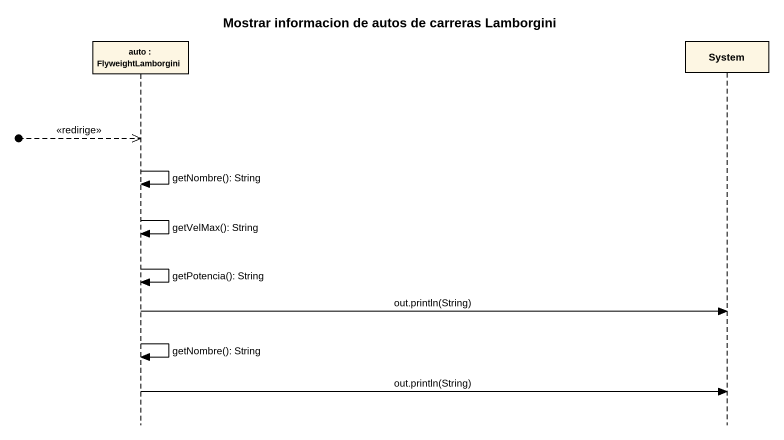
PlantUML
@startuml
title Mostrar informacion de autos de carreras Lamborgini
hide footbox
participant "auto : FlyweightLamborgini" as auto
participant System

[o-->> auto : <<redirige>>
auto -> auto : getNombre(): String
auto -> auto : getVelMax(): String
auto -> auto : getPotencia(): String
auto -> System : out.println(String)
auto -> auto : getNombre(): String
auto -> System : out.println(String)
@enduml
